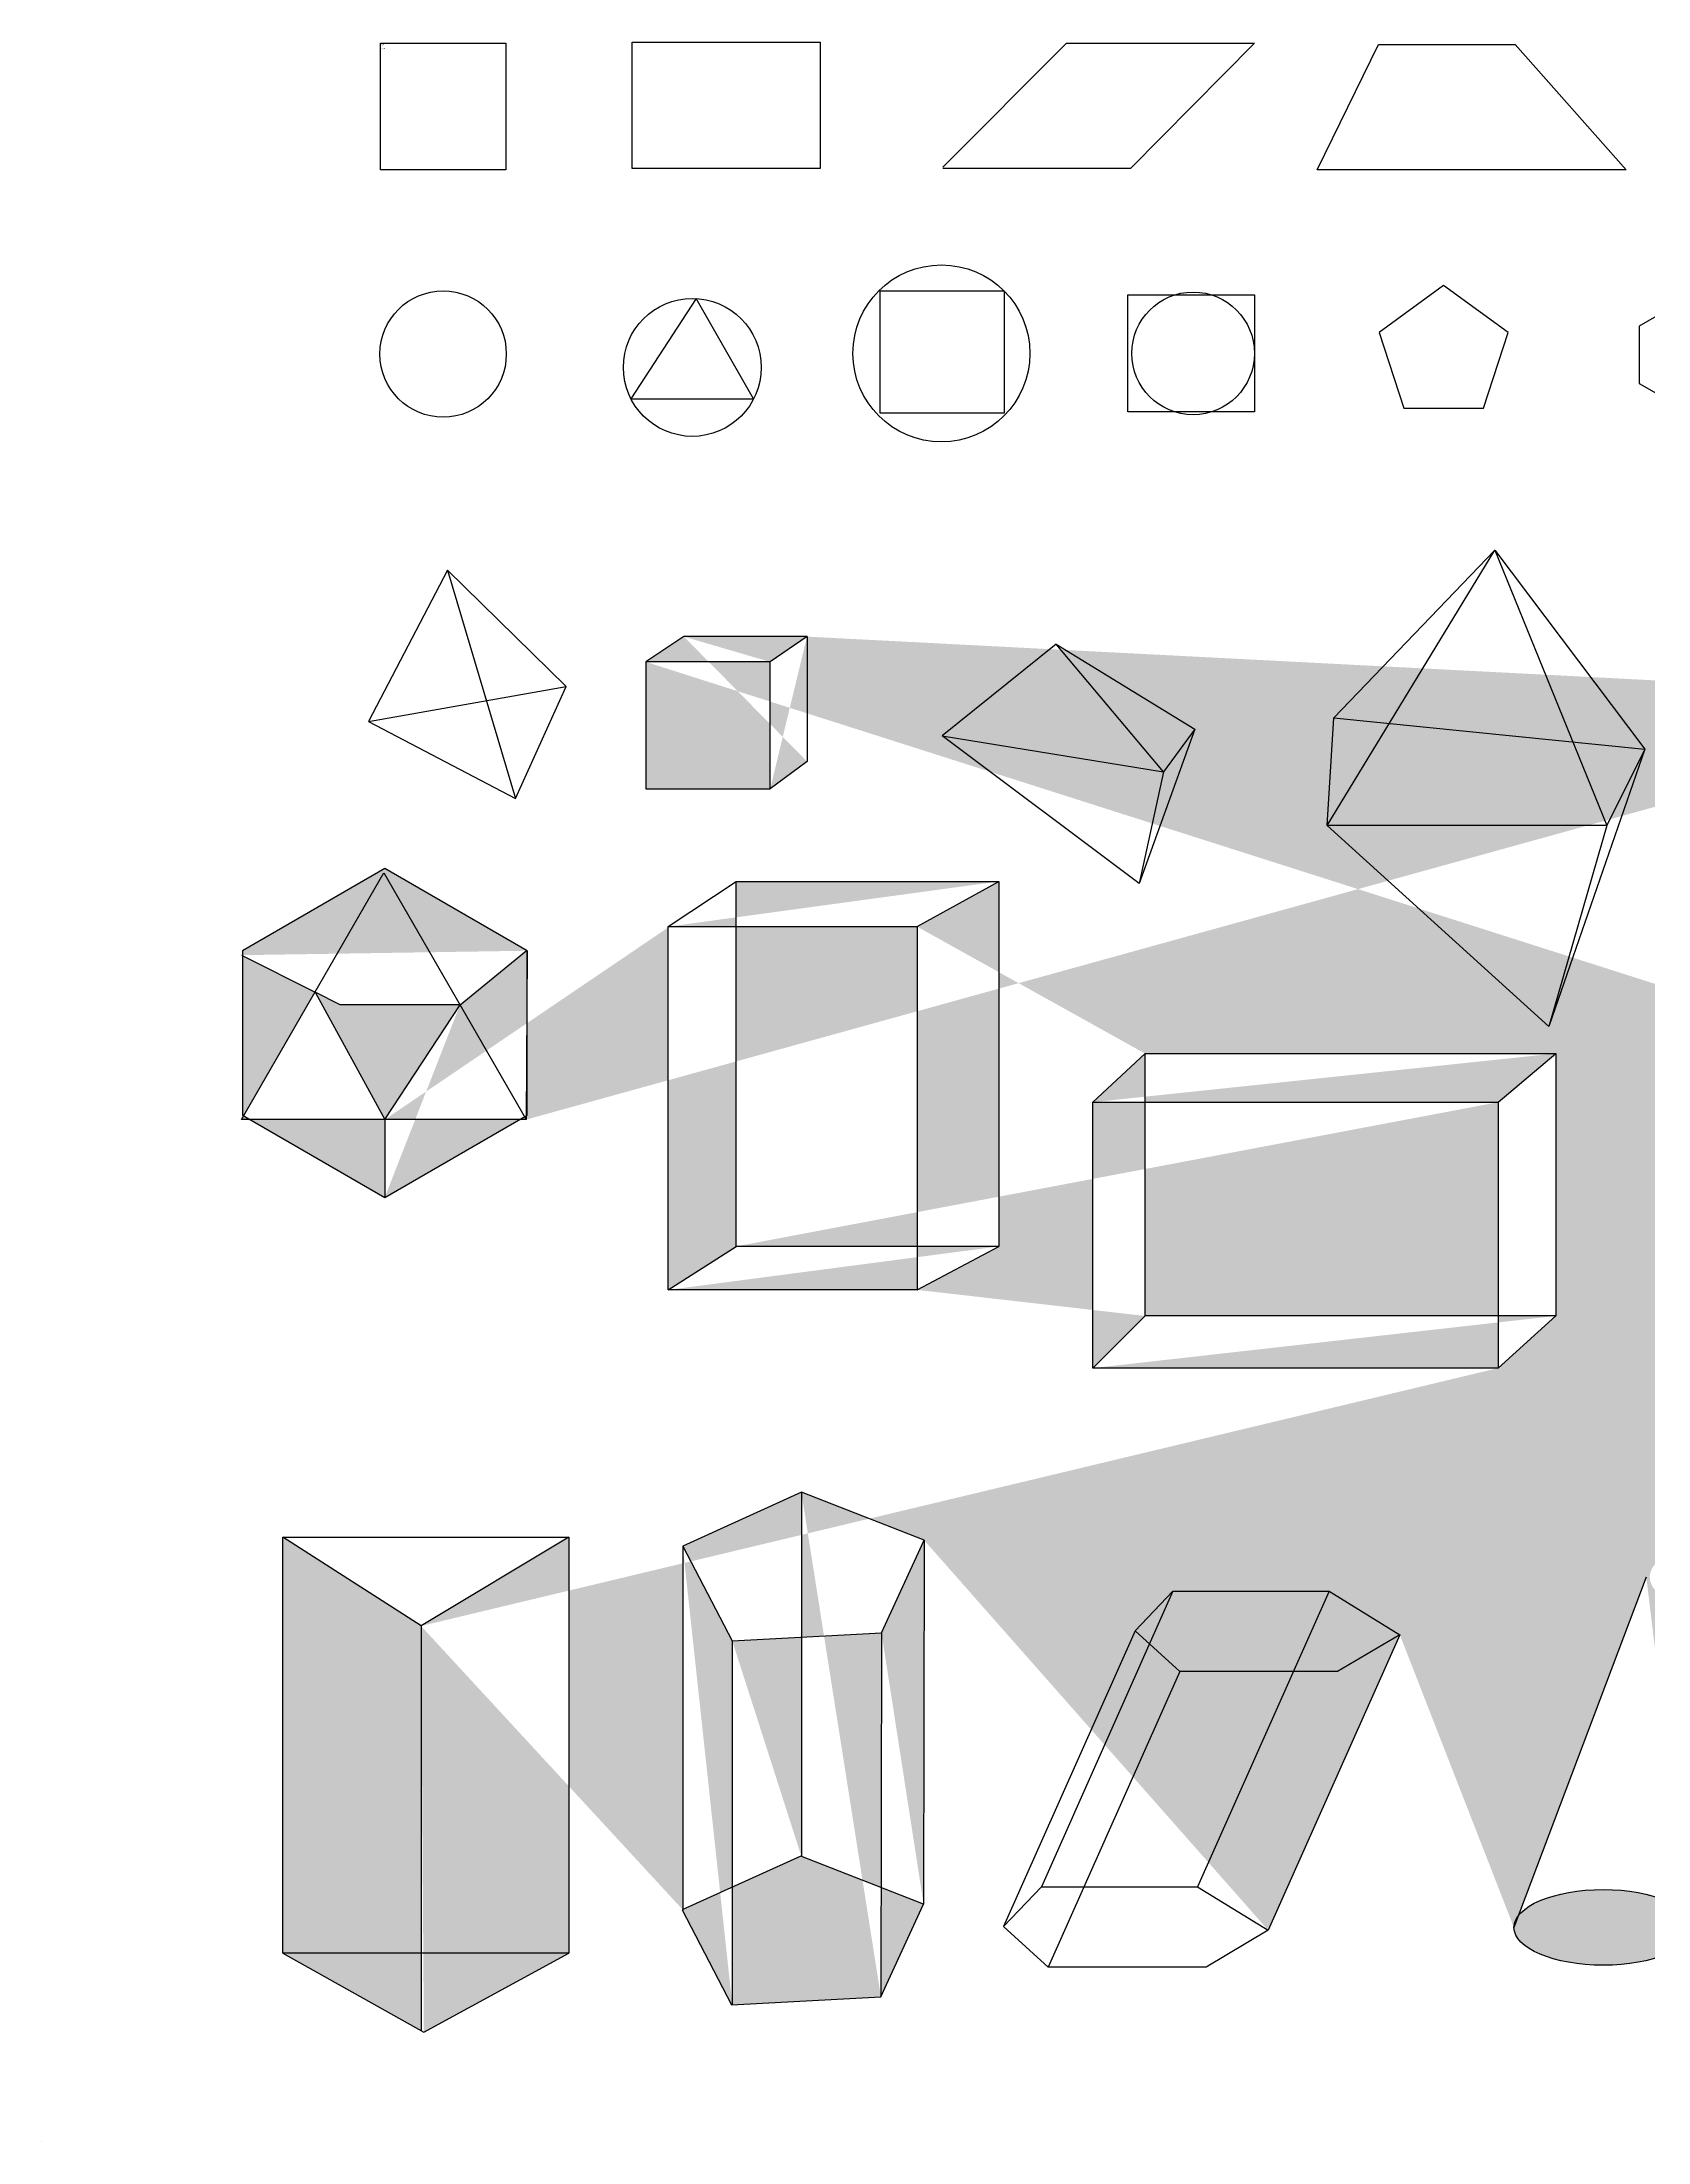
# Model space of a CAD drawing. Header units: millimetres. Extents: x 6517 to 44107, y 25344 to 47742.
# Drawn here: x 6517 to 21070, y 28531 to 47559 of the extents above; entities that cross this region are included whole.
import ezdxf

# ---------------------------------------------------------------- set-up
doc = ezdxf.new("R2010")
doc.units = ezdxf.units.MM
doc.styles.get("Standard").update_dxf_attribs({"font": ''})
doc.styles.get('Standard').set_extended_font_data('Arial')

msp = doc.modelspace()

# ---------------------------------------------------------------- hatches: boundary and pattern name
h = msp.add_hatch(color=256)
h.set_gradient(color1=(0, 0, 255), color2=(255, 255, 0), tint=1)
edge = h.paths.add_edge_path()
edge.add_arc((43106.912, 31159.222), 1000, 0, 360)
edge = h.paths.add_edge_path(flags=16)
edge.add_ellipse((40041.384, 32097.694), major_axis=(337.545, -214.624), ratio=0.404926148, start_angle=0, end_angle=360)
edge = h.paths.add_edge_path(flags=16)
edge.add_ellipse((39332.791, 30264.663), major_axis=(-1380.878, 0), ratio=0.171926578, start_angle=0, end_angle=360)
edge = h.paths.add_edge_path(flags=17)
edge.add_ellipse((33528.904, 34498.379), major_axis=(608.788, -14.811), ratio=0.505302483, start_angle=0, end_angle=360, ccw=False)
edge = h.paths.add_edge_path(flags=17)
edge.add_ellipse((32827.144, 30706.342), major_axis=(3220.897, 0), ratio=0.329204154, start_angle=0, end_angle=360)
edge = h.paths.add_edge_path(flags=17)
edge.add_ellipse((20664.655, 30475.045), major_axis=(810.146, 0), ratio=0.423303579, start_angle=0, end_angle=360)
edge = h.paths.add_edge_path(flags=16)
edge.add_ellipse((21895.454, 33648.803), major_axis=(810.146, 0), ratio=0.423303579, start_angle=0, end_angle=360)
h.paths.add_polyline_path([(14118.832, 29846.727), (14505.682, 30685.822), (13392.391, 31122.025), (12317.49, 30632.983), (12766.456, 29774.54)], flags=17)
h.paths.add_polyline_path([(14124.378, 33143.253), (14511.227, 33982.348), (13397.936, 34418.551), (12323.035, 33929.509), (12772.001, 33071.066)], flags=17)
h.paths.add_polyline_path([(8699.859, 34011.344), (11290.085, 34011.344), (11290.085, 30242.139), (8699.859, 30242.139)], flags=17)
h.paths.add_polyline_path([(16038.918, 37952.475), (19712.733, 37952.475), (19712.733, 35543.018), (16038.918, 35543.018)], flags=17)
h.paths.add_polyline_path([(16511.941, 38393.421), (20233.059, 38393.421), (20233.059, 36015.461), (16511.941, 36015.461)], flags=17)
h.paths.add_polyline_path([(12806.592, 39952.481), (15187.476, 39952.481), (15187.476, 36645.384), (12806.592, 36645.384)], flags=17)
h.paths.add_polyline_path([(12191.662, 39543.031), (14446.406, 39543.031), (14446.406, 36251.682), (12191.662, 36251.682)], flags=17)
h.paths.add_polyline_path([(9623.525, 40069.223), (8333.498, 39324.425), (8333.498, 37834.831), (9623.525, 37090.034), (10913.552, 37834.831), (10913.552, 39324.425)], flags=17)
h.paths.add_polyline_path([(24105.864, 40318.984), (24375.806, 41134.161), (23683.943, 41642.795), (22986.406, 41141.971), (23247.167, 40323.81)], flags=16)
h.paths.add_polyline_path([(23289.845, 39852.97), (23990.793, 39843.426), (24563.482, 40247.711), (24789.163, 40911.402), (24581.636, 41580.993), (24020.167, 42000.721), (23319.219, 42010.265), (22746.531, 41605.98), (22520.849, 40942.288), (22728.376, 40272.698)], flags=17)
h.paths.add_polyline_path([(13115.662, 41941.416), (11989.885, 41941.416), (11989.885, 40792.035), (13115.662, 40792.035)], flags=17)
h.paths.add_polyline_path([(26464.734, 35361.739), (28378.778, 33781.826), (29027.339, 30874.788), (28204.774, 30069.033), (25025.246, 30069.033), (25816.173, 34966.76)], flags=17)
h.paths.add_polyline_path([(26464.734, 35361.739), (28378.778, 33781.826), (29027.339, 30874.788), (26796.923, 31680.543)], flags=0)
h.paths.add_polyline_path([(27540.395, 32897.076), (25816.173, 34966.76), (25025.246, 30069.033), (28204.774, 30069.033)], flags=16)
h.paths.add_polyline_path([(27540.395, 32897.076), (25816.173, 34966.76), (26464.734, 35361.739), (26796.923, 31680.543), (29027.339, 30874.788), (28204.774, 30069.033)], flags=16)
h.paths.add_polyline_path([(16987.966, 30844.113), (17629.192, 30448.549), (17064.781, 30114.875), (15634.707, 30114.875), (15229.519, 30483.858), (15573.498, 30844.113)], flags=0)
h.paths.add_polyline_path([(17629.192, 30448.549), (17064.781, 30114.875), (15634.707, 30114.875), (16826.435, 32792.97), (16421.247, 33161.953), (15229.519, 30483.858), (15573.498, 30844.113), (16765.226, 33522.208), (18179.694, 33522.208), (16987.966, 30844.113)], flags=16)
h.paths.add_polyline_path([(18179.694, 33522.208), (16987.966, 30844.113), (15573.498, 30844.113), (16765.226, 33522.208), (16421.247, 33161.953), (15229.519, 30483.858), (15634.707, 30114.875), (16826.435, 32792.97), (18256.509, 32792.97), (18820.92, 33126.644)], flags=16)
h.paths.add_polyline_path([(16421.247, 33161.953), (16765.226, 33522.208), (18179.694, 33522.208), (18820.92, 33126.644), (18256.509, 32792.97), (16826.435, 32792.97)], flags=0)
h.paths.add_polyline_path([(26041.253, 38778.874), (24922.416, 35142.974), (24147.539, 34898.125), (21565.474, 34898.125), (22751.925, 38479.927), (23504.907, 38778.874)], flags=17)
h.paths.add_polyline_path([(21565.474, 34898.125), (24147.539, 34898.125), (25349.759, 38479.927), (22751.925, 38479.927)], flags=16)
h.paths.add_polyline_path([(26041.253, 38778.874), (24922.416, 35142.974), (24147.539, 34898.125), (25349.759, 38479.927)], flags=16)
h.paths.add_polyline_path([(26041.253, 38778.874), (25349.759, 38479.927), (22751.925, 38479.927), (23504.907, 38778.874)], flags=16)
h.paths.add_polyline_path([(9218.974, 38834.898), (8992.154, 38949.027), (9623.525, 37794.756), (10305.263, 38834.898)], flags=16)
h.paths.add_polyline_path([(9615.762, 40029.148), (10905.789, 37794.756), (8325.736, 37794.756)], flags=17)
h.paths.add_polyline_path([(10913.552, 39324.425), (10905.789, 37794.756)], flags=16)
h.paths.add_polyline_path([(21042.446, 41149.725), (20170.117, 38637.262), (18161.732, 40460.824), (18222.592, 41433.39), (19683.236, 42953.026)])
h.paths.add_polyline_path([(21042.446, 41149.725), (20170.117, 38637.262), (18161.732, 40460.824), (20697.572, 40460.824)], flags=16)
h.paths.add_polyline_path([(18161.732, 40460.824), (20170.117, 38637.262), (20697.572, 40460.824), (21042.446, 41149.725), (18222.592, 41433.39)], flags=17)
h.paths.add_polyline_path([(18161.732, 40460.824), (19683.236, 42953.026), (20697.572, 40460.824)], flags=16)
h.paths.add_polyline_path([(18222.592, 41433.39), (21042.446, 41149.725), (19683.236, 42953.026)], flags=17)
h.paths.add_polyline_path([(18161.732, 40460.824), (20170.117, 38637.262), (20697.572, 40460.824), (19683.236, 42953.026)], flags=17)
h.paths.add_polyline_path([(16680.802, 40947.107), (16457.648, 39934.017), (14672.417, 41271.296)], flags=16)
h.paths.add_polyline_path([(16964.816, 41332.081), (16457.648, 39934.017), (16680.802, 40947.107)], flags=16)
h.paths.add_polyline_path([(15707.039, 42102.03), (16964.816, 41332.081), (16680.802, 40947.107)], flags=16)
h.paths.add_polyline_path([(16964.816, 41332.081), (16457.648, 39934.017), (14672.417, 41271.296), (15707.039, 42102.03)], flags=17)
h.paths.add_polyline_path([(16680.802, 40947.107), (15707.039, 42102.03), (14672.417, 41271.296)], flags=16)
h.paths.add_polyline_path([(9474.586, 41400.471), (10809.033, 40704.228), (11267.127, 41718.753)], flags=16)
h.paths.add_polyline_path([(10191.603, 42773.064), (10809.033, 40704.228), (9474.586, 41400.471)])
h.paths.add_polyline_path([(11267.127, 41718.753), (10191.603, 42773.064), (9474.586, 41400.471)])
h.paths.add_polyline_path([(10191.603, 42773.064), (10809.033, 40704.228), (11267.127, 41718.753)])
edge = h.paths.add_edge_path()
edge.add_line((40218.671, 32935.529), (40737.299, 30226.922))
edge.add_line((39557.247, 32181.144), (40200.034, 32947.189))
edge.add_line((37951.913, 30264.663), (39557.247, 32181.144))
edge.add_line((34135.481, 34444.464), (35837.11, 31083.748))
edge.add_line((29783.667, 31053.403), (32917.691, 34516.351))
edge.add_line((27540.395, 32897.076), (28378.778, 33781.826))
edge.add_line((25025.246, 30227.024), (26796.923, 31680.543))
edge.add_line((22682.231, 33570.698), (21451.432, 30396.94))
edge.add_line((21054.148, 33648.803), (19854.509, 30475.045))
edge.add_line((18820.92, 33126.644), (17629.192, 30448.549))
edge.add_line((14511.227, 33982.348), (14505.682, 30685.822))
edge.add_line((14124.378, 33143.253), (14118.832, 29846.727))
edge.add_line((13397.936, 34418.551), (13397.936, 31119.852))
edge.add_line((12772.001, 33071.066), (12772.001, 29774.836))
edge.add_line((12323.035, 33929.509), (12323.035, 30635.506))
edge.add_line((9952.088, 33206.105), (9952.088, 29538.889))
edge.add_line((9977.178, 29524.798), (11290.085, 30242.139))
edge.add_line((8699.859, 30242.139), (9977.178, 29524.798))
edge.add_line((9952.088, 33206.105), (8699.859, 34011.344))
edge.add_line((11290.085, 34011.344), (9952.088, 33206.105))
edge.add_line((19712.733, 35543.018), (20233.059, 36015.461))
edge.add_line((16038.918, 35543.018), (16511.941, 36015.461))
edge.add_line((14446.406, 36251.682), (15187.476, 36645.384))
edge.add_line((12191.662, 36251.682), (12806.592, 36645.384))
edge.add_line((19712.733, 37952.475), (20233.059, 38393.421))
edge.add_line((16038.918, 37952.475), (16511.941, 38393.421))
edge.add_line((14446.406, 39543.031), (15187.476, 39952.481))
edge.add_line((12191.662, 39543.031), (12806.592, 39952.481))
edge.add_line((9623.525, 37794.756), (9623.525, 37090.034))
edge.add_line((10305.263, 38834.898), (10905.789, 39324.425))
edge.add_line((8325.736, 39284.351), (8992.154, 38949.027))
edge.add_line((9615.762, 40029.148), (10905.789, 37794.756))
edge.add_line((22986.406, 41141.971), (22635.155, 41278.443))
edge.add_line((23247.167, 40323.81), (23011.88, 40060.764))
edge.add_line((24105.864, 40318.984), (24255.903, 40030.578))
edge.add_line((24375.806, 41134.161), (24689.48, 41233.032))
edge.add_line((23683.943, 42005.299), (23683.943, 41642.795))
edge.add_line((13449.363, 42170.674), (13449.363, 41040.038))
edge.add_line((13449.363, 42170.674), (12333.169, 42170.674))
edge.add_line((13449.363, 41040.038), (13115.662, 40792.035))
edge.add_line((13449.363, 42170.674), (13115.662, 41941.416))
edge.add_line((12333.169, 42170.674), (11989.885, 41941.416))
h = msp.add_hatch(color=256)
h.set_gradient(color1=(0, 0, 255), color2=(255, 255, 0), tint=1)
edge = h.paths.add_edge_path()
edge.add_ellipse((28078.275, 40959.678), major_axis=(-1000, 0), ratio=0.5, start_angle=0, end_angle=360)
h.paths.add_polyline_path([(26041.253, 38778.874), (24922.416, 35142.974), (24147.539, 34898.125), (21565.474, 34898.125), (22751.925, 38479.927), (23504.907, 38778.874)])
h.paths.add_polyline_path([(21565.474, 34898.125), (24147.539, 34898.125), (25349.759, 38479.927), (22751.925, 38479.927)], flags=17)
h.paths.add_polyline_path([(26041.253, 38778.874), (24922.416, 35142.974), (24147.539, 34898.125), (25349.759, 38479.927)], flags=17)
h.paths.add_polyline_path([(26041.253, 38778.874), (25349.759, 38479.927), (22751.925, 38479.927), (23504.907, 38778.874)], flags=17)
h.paths.add_polyline_path([(21042.446, 41149.725), (20170.117, 38637.262), (18161.732, 40460.824), (18222.592, 41433.39), (19683.236, 42953.026)])
h.paths.add_polyline_path([(21042.446, 41149.725), (20170.117, 38637.262), (18161.732, 40460.824), (20697.572, 40460.824)], flags=16)
h.paths.add_polyline_path([(18161.732, 40460.824), (20170.117, 38637.262), (20697.572, 40460.824), (21042.446, 41149.725), (18222.592, 41433.39)], flags=17)
h.paths.add_polyline_path([(18161.732, 40460.824), (19683.236, 42953.026), (20697.572, 40460.824)], flags=16)
h.paths.add_polyline_path([(18222.592, 41433.39), (21042.446, 41149.725), (19683.236, 42953.026)], flags=16)
h.paths.add_polyline_path([(18161.732, 40460.824), (20170.117, 38637.262), (20697.572, 40460.824), (19683.236, 42953.026)], flags=17)
h.paths.add_polyline_path([(16680.802, 40947.107), (16457.648, 39934.017), (14672.417, 41271.296)], flags=16)
h.paths.add_polyline_path([(16964.816, 41332.081), (16457.648, 39934.017), (16680.802, 40947.107)], flags=16)
h.paths.add_polyline_path([(15707.039, 42102.03), (16964.816, 41332.081), (16680.802, 40947.107)], flags=17)
h.paths.add_polyline_path([(16964.816, 41332.081), (16457.648, 39934.017), (14672.417, 41271.296), (15707.039, 42102.03)])
h.paths.add_polyline_path([(16680.802, 40947.107), (15707.039, 42102.03), (14672.417, 41271.296)], flags=16)
h.paths.add_polyline_path([(9474.586, 41400.471), (10809.033, 40704.228), (11267.127, 41718.753)])
h.paths.add_polyline_path([(10191.603, 42773.064), (10809.033, 40704.228), (9474.586, 41400.471)])
h.paths.add_polyline_path([(11267.127, 41718.753), (10191.603, 42773.064), (9474.586, 41400.471)])
h.paths.add_polyline_path([(10191.603, 42773.064), (10809.033, 40704.228), (11267.127, 41718.753)])
edge = h.paths.add_edge_path()
edge.add_line((26464.734, 35361.739), (28378.778, 33781.826))
edge.add_line((26464.734, 35361.739), (26796.923, 31680.543))
edge.add_line((25816.173, 34966.76), (26464.734, 35361.739))
h = msp.add_hatch(color=256)
h.set_gradient(color1=(0, 0, 255), color2=(255, 255, 0), tint=1)
edge = h.paths.add_edge_path()
edge.add_ellipse((28078.275, 40959.678), major_axis=(-1000, 0), ratio=0.5, start_angle=0, end_angle=360)
h.paths.add_polyline_path([(26041.253, 38778.874), (24922.416, 35142.974), (24147.539, 34898.125), (21565.474, 34898.125), (22751.925, 38479.927), (23504.907, 38778.874)])
h.paths.add_polyline_path([(21565.474, 34898.125), (24147.539, 34898.125), (25349.759, 38479.927), (22751.925, 38479.927)], flags=17)
h.paths.add_polyline_path([(26041.253, 38778.874), (24922.416, 35142.974), (24147.539, 34898.125), (25349.759, 38479.927)], flags=17)
h.paths.add_polyline_path([(26041.253, 38778.874), (25349.759, 38479.927), (22751.925, 38479.927), (23504.907, 38778.874)], flags=17)
h.paths.add_polyline_path([(21042.446, 41149.725), (20170.117, 38637.262), (18161.732, 40460.824), (18222.592, 41433.39), (19683.236, 42953.026)])
h.paths.add_polyline_path([(21042.446, 41149.725), (20170.117, 38637.262), (18161.732, 40460.824), (20697.572, 40460.824)], flags=16)
h.paths.add_polyline_path([(18161.732, 40460.824), (20170.117, 38637.262), (20697.572, 40460.824), (21042.446, 41149.725), (18222.592, 41433.39)], flags=17)
h.paths.add_polyline_path([(18161.732, 40460.824), (19683.236, 42953.026), (20697.572, 40460.824)], flags=16)
h.paths.add_polyline_path([(18222.592, 41433.39), (21042.446, 41149.725), (19683.236, 42953.026)], flags=16)
h.paths.add_polyline_path([(18161.732, 40460.824), (20170.117, 38637.262), (20697.572, 40460.824), (19683.236, 42953.026)], flags=17)
h.paths.add_polyline_path([(16680.802, 40947.107), (16457.648, 39934.017), (14672.417, 41271.296)], flags=16)
h.paths.add_polyline_path([(16964.816, 41332.081), (16457.648, 39934.017), (16680.802, 40947.107)], flags=16)
h.paths.add_polyline_path([(15707.039, 42102.03), (16964.816, 41332.081), (16680.802, 40947.107)], flags=17)
h.paths.add_polyline_path([(16964.816, 41332.081), (16457.648, 39934.017), (14672.417, 41271.296), (15707.039, 42102.03)])
h.paths.add_polyline_path([(16680.802, 40947.107), (15707.039, 42102.03), (14672.417, 41271.296)], flags=16)
h.paths.add_polyline_path([(9474.586, 41400.471), (10809.033, 40704.228), (11267.127, 41718.753)])
h.paths.add_polyline_path([(10191.603, 42773.064), (10809.033, 40704.228), (9474.586, 41400.471)])
h.paths.add_polyline_path([(11267.127, 41718.753), (10191.603, 42773.064), (9474.586, 41400.471)])
h.paths.add_polyline_path([(10191.603, 42773.064), (10809.033, 40704.228), (11267.127, 41718.753)])
edge = h.paths.add_edge_path()
edge.add_line((26464.734, 35361.739), (28378.778, 33781.826))
edge.add_line((26464.734, 35361.739), (26796.923, 31680.543))
edge.add_line((25816.173, 34966.76), (26464.734, 35361.739))

# ---------------------------------------------------------------- linework, layer by layer
for p, q in [((14678.792, 46425.326), (15801.617, 47546.772)), ((15801.617, 47546.772), (17503.582, 47546.772)), ((17503.582, 47546.772), (16380.758, 46413.522)), ((18070.904, 46401.717), (18626.407, 47534.967)), ((18626.407, 47534.967), (19867.423, 47534.967)), ((19867.423, 47534.967), (20872.056, 46401.717)), ((16380.758, 46413.522), (14678.792, 46413.522)), ((20872.056, 46401.717), (18070.904, 46401.717)), ((12444.963, 45233.053), (11854.003, 44324.092)), ((12965.008, 44324.092), (12444.963, 45233.053)), ((12444.963, 45233.053), (12444.963, 45233.053)), ((11854.003, 44324.092), (12965.008, 44324.092)), ((18161.732, 40460.824), (19683.236, 42953.026)), ((18222.592, 41433.39), (19683.236, 42953.026)), ((19683.236, 42953.026), (21042.446, 41149.725)), ((19683.236, 42953.026), (20697.572, 40460.824)), ((10191.603, 42773.064), (9474.586, 41400.471)), ((11267.127, 41718.753), (10191.603, 42773.064)), ((10191.603, 42773.064), (10809.033, 40704.228)), ((12333.169, 42170.674), (11989.885, 41941.416)), ((13449.363, 42170.674), (12333.169, 42170.674)), ((13449.363, 42170.674), (13115.662, 41941.416)), ((13449.363, 42170.674), (13449.363, 41040.038)), ((15707.039, 42102.03), (14672.417, 41271.296)), ((15707.039, 42102.03), (15707.039, 42102.03)), ((16680.802, 40947.107), (15707.039, 42102.03)), ((15707.039, 42102.03), (16964.816, 41332.081)), ((9474.586, 41400.471), (11267.127, 41718.753)), ((10809.033, 40704.228), (11267.127, 41718.753)), ((11267.127, 41718.753), (11267.127, 41718.753)), ((9474.586, 41400.471), (10809.033, 40704.228)), ((16964.816, 41332.081), (16457.648, 39934.017)), ((16964.816, 41332.081), (16680.802, 40947.107)), ((18161.732, 40460.824), (18222.592, 41433.39)), ((18222.592, 41433.39), (21042.446, 41149.725)), ((14672.417, 41271.296), (16680.802, 40947.107)), ((16457.648, 39934.017), (14672.417, 41271.296)), ((21042.446, 41149.725), (20170.117, 38637.262)), ((21042.446, 41149.725), (20697.572, 40460.824)), ((13449.363, 41040.038), (13115.662, 40792.035)), ((16680.802, 40947.107), (16457.648, 39934.017)), ((20697.572, 40460.824), (18161.732, 40460.824)), ((20170.117, 38637.262), (18161.732, 40460.824)), ((18161.732, 40460.824), (20170.117, 38637.262)), ((20697.572, 40460.824), (20170.117, 38637.262)), ((8325.736, 37794.756), (9615.762, 40029.148)), ((9615.762, 40029.148), (10905.789, 37794.756)), ((9615.762, 40029.148), (10905.789, 37794.756)), ((12191.662, 39543.031), (12806.592, 39952.481)), ((14446.406, 39543.031), (15187.476, 39952.481)), ((8325.736, 39284.351), (8992.154, 38949.027)), ((10305.263, 38834.898), (10905.789, 39324.425)), ((10913.552, 39324.425), (10905.789, 37794.756)), ((10913.552, 39324.425), (10905.789, 37794.756)), ((8992.154, 38949.027), (9623.525, 37794.756)), ((9218.974, 38834.898), (8992.154, 38949.027)), ((10305.263, 38834.898), (9218.974, 38834.898)), ((9623.525, 37794.756), (10305.263, 38834.898)), ((16038.918, 37952.475), (16511.941, 38393.421)), ((19712.733, 37952.475), (20233.059, 38393.421)), ((10905.789, 37794.756), (8325.736, 37794.756)), ((9623.525, 37794.756), (9623.525, 37090.034)), ((12191.662, 36251.682), (12806.592, 36645.384)), ((14446.406, 36251.682), (15187.476, 36645.384)), ((16038.918, 35543.018), (16511.941, 36015.461)), ((19712.733, 35543.018), (20233.059, 36015.461)), ((20233.059, 36015.461), (20233.059, 36015.461)), ((19712.733, 35543.018), (19712.733, 35543.018)), ((13397.936, 34418.551), (13397.936, 31119.852)), ((9952.088, 33206.105), (8699.859, 34011.344)), ((11290.085, 34011.344), (9952.088, 33206.105)), ((12323.035, 33929.509), (12323.035, 30635.506)), ((14511.227, 33982.348), (14505.682, 30685.822)), ((16765.226, 33522.208), (15573.498, 30844.113)), ((16421.247, 33161.953), (16765.226, 33522.208)), ((16765.226, 33522.208), (18179.694, 33522.208)), ((18179.694, 33522.208), (16987.966, 30844.113)), ((18179.694, 33522.208), (18820.92, 33126.644)), ((21054.148, 33648.803), (19854.509, 30475.045)), ((9952.088, 33206.105), (9952.088, 33206.105)), ((9952.088, 33206.105), (9952.088, 29538.889)), ((14124.378, 33143.253), (14118.832, 29846.727)), ((16421.247, 33161.953), (15229.519, 30483.858)), ((16826.435, 32792.97), (16421.247, 33161.953)), ((18820.92, 33126.644), (17629.192, 30448.549)), ((18820.92, 33126.644), (18256.509, 32792.97)), ((18820.92, 33126.644), (18820.92, 33126.644)), ((12772.001, 33071.066), (12772.001, 29774.836)), ((16826.435, 32792.97), (15634.707, 30114.875)), ((18256.509, 32792.97), (16826.435, 32792.97)), ((15229.519, 30483.858), (15573.498, 30844.113)), ((15573.498, 30844.113), (16987.966, 30844.113)), ((16987.966, 30844.113), (17629.192, 30448.549)), ((15634.707, 30114.875), (15229.519, 30483.858)), ((17629.192, 30448.549), (17064.781, 30114.875)), ((17629.192, 30448.549), (17629.192, 30448.549)), ((8699.859, 30242.139), (9977.178, 29524.798)), ((9977.178, 29524.798), (11290.085, 30242.139)), ((17064.781, 30114.875), (15634.707, 30114.875)), ((6517.155, 28530.619), (6517.155, 28530.619))]:
    msp.add_line(p, q)
for points in [[(9584.715, 47546.772), (10719.359, 47546.772), (10719.359, 46401.717), (9584.715, 46401.717)], [(11865.822, 47558.576), (13567.787, 47558.576), (13567.787, 46413.522), (11865.822, 46413.522)], [(14111.471, 45303.881), (15234.295, 45303.881), (15234.295, 44194.24), (14111.471, 44194.24)], [(19217.367, 45351.1), (18633.567, 44926.944), (18856.559, 44240.646), (19578.175, 44240.646), (19801.167, 44926.944)], [(16357.119, 45268.467), (17503.582, 45268.467), (17503.582, 44206.045), (16357.119, 44206.045)], [(21439.377, 45244.857), (20989.558, 44985.154), (20989.558, 44465.748), (21439.377, 44206.045), (21889.196, 44465.748), (21889.196, 44985.154)], [(13115.662, 41941.416), (11989.885, 41941.416), (11989.885, 40792.035), (13115.662, 40792.035)], [(9623.525, 40069.223), (8333.498, 39324.425), (8333.498, 37834.831), (9623.525, 37090.034), (10913.552, 37834.831), (10913.552, 39324.425)], [(12806.592, 39952.481), (15187.476, 39952.481), (15187.476, 36645.384), (12806.592, 36645.384)], [(12191.662, 39543.031), (14446.406, 39543.031), (14446.406, 36251.682), (12191.662, 36251.682)], [(16511.941, 38393.421), (20233.059, 38393.421), (20233.059, 36015.461), (16511.941, 36015.461)], [(16038.918, 37952.475), (19712.733, 37952.475), (19712.733, 35543.018), (16038.918, 35543.018)], [(14124.378, 33143.253), (14511.227, 33982.348), (13397.936, 34418.551), (12323.035, 33929.509), (12772.001, 33071.066)], [(8699.859, 34011.344), (11290.085, 34011.344), (11290.085, 30242.139), (8699.859, 30242.139)], [(14118.832, 29846.727), (14505.682, 30685.822), (13392.391, 31122.025), (12317.49, 30632.983), (12766.456, 29774.54)]]:
    msp.add_lwpolyline(points, close=True)
for centre, radius in [((14666.973, 44737.256), 801.822), ((10152.037, 44731.353), 572.527), ((16948.08, 44737.256), 555.503), ((12409.505, 44609.519), 624.541)]:
    msp.add_circle(centre, radius)
msp.add_ellipse((20664.655, 30475.045), major_axis=(810.146, 0), ratio=0.423303579)

# ---------------------------------------------------------------- texts
at = {"insert": (9584.715, 47546.772), "char_height": 5.6494, "attachment_point": 1}
msp.add_mtext_dynamic_manual_height_columns('\\P     EQUAL\\P      SIDE\\P\\P\\P   SQUARE', width=9774.48204, gutter_width=28.247, heights=[0], dxfattribs=at)

doc.saveas('drawing.dxf')
